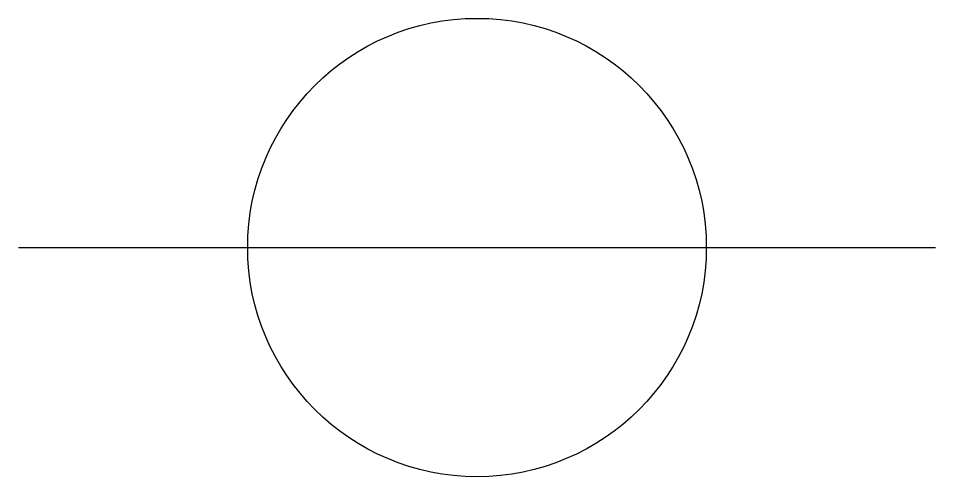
# Model space of a CAD drawing. Header units: millimetres. Extents: x -4 to 4, y -2 to 2.
import ezdxf

# ---------------------------------------------------------------- set-up
doc = ezdxf.new("R2010")
doc.units = ezdxf.units.MM
doc.layers.add('SYMBOLE', color=3, linetype='Continuous')

msp = doc.modelspace()

# ---------------------------------------------------------------- linework, layer by layer
at = {"layer": 'SYMBOLE'}
msp.add_line((-4, 0), (4, 0), dxfattribs=at)
msp.add_circle((0, 0), 2, dxfattribs=at)

doc.saveas('drawing.dxf')
